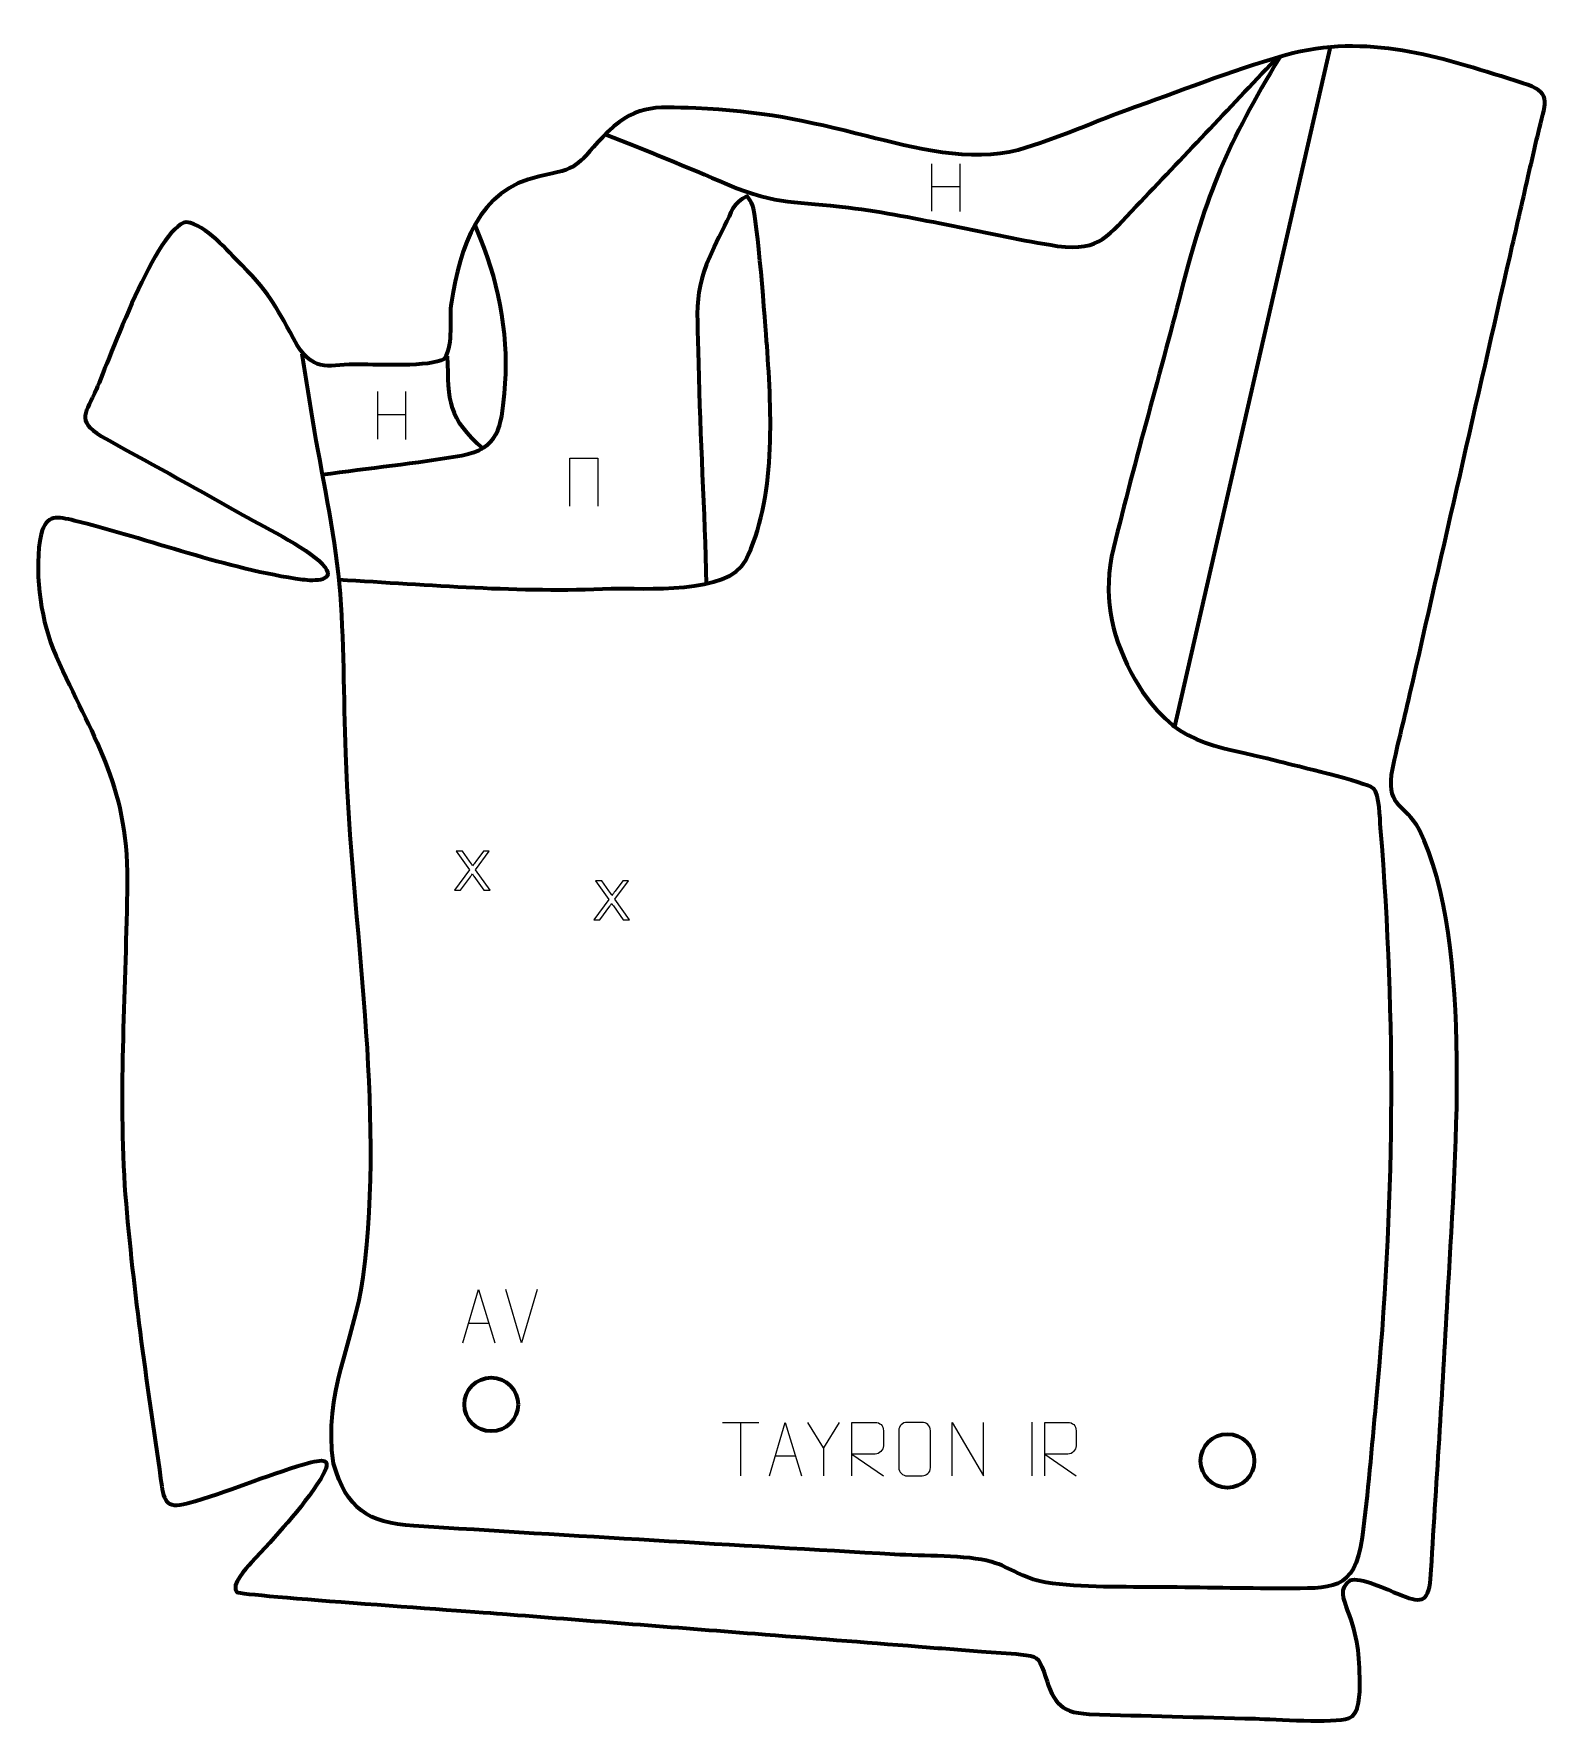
# Model space of a CAD drawing. Header units: millimetres. Extents: x 1164 to 1873, y -65 to 724.
import ezdxf

# ---------------------------------------------------------------- set-up
doc = ezdxf.new("R2010")
doc.units = ezdxf.units.MM
doc.header["$MEASUREMENT"] = 0
doc.layers.add('layer 1', color=7, linetype='Continuous')
doc.layers.add('layer 2', color=7, linetype='Continuous')

msp = doc.modelspace()

# ---------------------------------------------------------------- linework, layer by layer
at = {"layer": 'layer 1', "color": 142, "lineweight": 200}
for centre, major_axis, ratio in [((1378.0649, 84.2776), (12.5309, 0), 0.99999202), ((1721.8099, 57.9303), (0, 12.5308), 1)]:
    msp.add_ellipse(centre, major_axis=major_axis, ratio=ratio, dxfattribs=at)
at = {"layer": 'layer 1', "color": 142, "lineweight": 158}
for points in [[(1769.9579, 718.621), (1769.9579, 718.621), (1696.9574, 400.0302), (1696.9574, 400.0302)], [(1357.5622, 573.6463), (1358.0588, 552.0686), (1357.4679, 545.1881), (1374.5251, 530.1585)]]:
    msp.add_open_spline(points, degree=3, dxfattribs=at)
for points, knots in [([(1746.2351, 713.1555), (1722.0019, 672.9216), (1711.7951, 649.5931), (1700.2233, 603.9425), (1700.2233, 603.9425), (1689.6987, 562.6705), (1677.5054, 521.5022), (1667.7456, 480.1051), (1667.7456, 480.1051), (1663.7782, 458.492), (1668.1383, 441.5295), (1678.6758, 422.5382), (1678.6758, 422.5382), (1697.7588, 390.8105), (1713.4603, 392.9945), (1746.1524, 384.4233), (1746.1524, 384.4233), (1752.7794, 382.6992), (1786.5702, 374.7888), (1789.8161, 372.0142), (1789.8161, 372.0142), (1792.6813, 368.7932), (1792.7981, 358.0215), (1793.1799, 353.3976), (1793.1799, 353.3976), (1800.5026, 262.3298), (1799.8065, 176.0079), (1791.1021, 85.0671), (1791.1021, 85.0671), (1789.1113, 64.2312), (1787.4198, 42.9693), (1784.7512, 22.2399), (1784.7512, 22.2399), (1781.1972, -3.4027), (1770.1962, -1.4968), (1747.8925, -1.5781), (1747.8925, -1.5781), (1729.1057, -1.6465), (1710.1113, -1.185), (1691.2952, -0.9981), (1691.2952, -0.9981), (1674.2918, -0.8144), (1653.5241, -1.385), (1636.9755, 1.1322), (1636.9755, 1.1322), (1625.3762, 3.2451), (1621.3688, 7.9671), (1611.6726, 10.8), (1611.6726, 10.8), (1599.8836, 14.0617), (1579.4484, 13.4775), (1566.4647, 14.236), (1566.4647, 14.236), (1491.6403, 18.6179), (1416.7671, 22.7696), (1341.9739, 27.621), (1341.9739, 27.621), (1320.2008, 29.155), (1310.8753, 35.4111), (1304.3524, 56.7272), (1304.3524, 56.7272), (1299.6515, 90.3121), (1313.6669, 111.8717), (1318.341, 143.6503), (1318.341, 143.6503), (1328.7092, 224.3854), (1312.9796, 307.2553), (1310.1312, 388.3212), (1310.1312, 388.3212), (1309.2666, 414.3184), (1309.4859, 441.4953), (1307.2245, 467.3024), (1307.2245, 467.3024), (1304.8188, 492.561), (1298.9704, 518.5134), (1294.7557, 543.662), (1294.7557, 543.662), (1293.0282, 553.9696), (1291.3772, 564.2812), (1289.8384, 574.6188)], [0, 0, 0, 0, 0.04761905, 0.04761905, 0.04761905, 0.04761905, 0.0952381, 0.0952381, 0.0952381, 0.0952381, 0.14285714, 0.14285714, 0.14285714, 0.14285714, 0.19047619, 0.19047619, 0.19047619, 0.19047619, 0.23809524, 0.23809524, 0.23809524, 0.23809524, 0.28571429, 0.28571429, 0.28571429, 0.28571429, 0.33333333, 0.33333333, 0.33333333, 0.33333333, 0.38095238, 0.38095238, 0.38095238, 0.38095238, 0.42857143, 0.42857143, 0.42857143, 0.42857143, 0.47619048, 0.47619048, 0.47619048, 0.47619048, 0.52380952, 0.52380952, 0.52380952, 0.52380952, 0.57142857, 0.57142857, 0.57142857, 0.57142857, 0.61904762, 0.61904762, 0.61904762, 0.61904762, 0.66666667, 0.66666667, 0.66666667, 0.66666667, 0.71428571, 0.71428571, 0.71428571, 0.71428571, 0.76190476, 0.76190476, 0.76190476, 0.76190476, 0.80952381, 0.80952381, 0.80952381, 0.80952381, 0.85714286, 0.85714286, 0.85714286, 0.85714286, 0.9047619, 0.9047619, 0.9047619, 0.9047619, 1, 1, 1, 1]), ([(1431.5379, 677.0566), (1450.7318, 669.6076), (1469.3255, 662.068), (1488.2064, 653.8415), (1488.2064, 653.8415), (1512.5647, 643.759), (1520.5192, 646.0426), (1544.9079, 642.9834), (1544.9079, 642.9834), (1577.5295, 638.8914), (1609.8622, 630.1437), (1642.4588, 625.0251), (1642.4588, 625.0251), (1662.7531, 622.51), (1666.1267, 630.0522), (1679.1535, 643.5721), (1679.1535, 643.5721), (1700.9326, 666.1758), (1722.4044, 689.0803), (1743.9435, 711.9126), (1743.9435, 711.9126), (1743.9435, 711.9126), (1744.5958, 712.6041), (1744.5958, 712.6041)], [0, 0, 0, 0, 0.14285714, 0.14285714, 0.14285714, 0.14285714, 0.28571429, 0.28571429, 0.28571429, 0.28571429, 0.42857143, 0.42857143, 0.42857143, 0.42857143, 0.57142857, 0.57142857, 0.57142857, 0.57142857, 0.71428571, 0.71428571, 0.71428571, 0.71428571, 1, 1, 1, 1]), ([(1306.8819, 469.3171), (1349.8682, 466.9147), (1390.7775, 463.1104), (1434.0172, 465.1661), (1434.0172, 465.1661), (1449.1957, 465.3336), (1488.9025, 462.4838), (1496.7704, 478.0977), (1496.7704, 478.0977), (1511.1467, 506.6274), (1509.0499, 547.1903), (1506.8433, 578.375), (1506.8433, 578.375), (1506.0872, 588.2964), (1502.3887, 638.2026), (1500.0644, 644.0985), (1500.0644, 644.0985), (1499.4348, 645.6955), (1498.615, 646.8809), (1497.6427, 648.2768), (1497.6427, 648.2768), (1490.5887, 645.1383), (1490.4042, 640.879), (1487.0115, 634.3484), (1487.0115, 634.3484), (1471.9535, 605.2077), (1474.1243, 602.251), (1474.8044, 570.0138), (1474.8044, 570.0138), (1475.5577, 535.7303), (1477.6967, 501.5126), (1478.5037, 467.2368)], [0, 0, 0, 0, 0.11111111, 0.11111111, 0.11111111, 0.11111111, 0.22222222, 0.22222222, 0.22222222, 0.22222222, 0.33333333, 0.33333333, 0.33333333, 0.33333333, 0.44444444, 0.44444444, 0.44444444, 0.44444444, 0.55555556, 0.55555556, 0.55555556, 0.55555556, 0.66666667, 0.66666667, 0.66666667, 0.66666667, 0.77777778, 0.77777778, 0.77777778, 0.77777778, 1, 1, 1, 1]), ([(1299.1228, 518.3623), (1320.8192, 521.3164), (1342.7886, 523.6587), (1364.3691, 527.2627), (1364.3691, 527.2627), (1381.7049, 530.4682), (1382.74, 540.6514), (1384.2624, 556.1641), (1384.2624, 556.1641), (1386.675, 580.7484), (1382.3746, 605.7291), (1373.0254, 628.4955), (1373.0254, 628.4955), (1372.1788, 630.5572), (1371.3331, 632.6168), (1370.5008, 634.6845)], [0, 0, 0, 0, 0.2, 0.2, 0.2, 0.2, 0.4, 0.4, 0.4, 0.4, 0.6, 0.6, 0.6, 0.6, 1, 1, 1, 1])]:
    msp.add_open_spline(points, degree=3, knots=knots, dxfattribs=at)
at = {"layer": 'layer 1', "color": 250, "lineweight": 9}
for points in [[(1583.7056, 663.4431), (1583.7056, 663.4431), (1583.7056, 641.2504), (1583.7056, 641.2504)], [(1596.8213, 663.4431), (1596.8213, 663.4431), (1596.8213, 641.0928), (1596.8213, 641.0928)], [(1583.7231, 652.8007), (1583.7231, 652.8007), (1596.8213, 652.8007), (1596.8213, 652.8007)], [(1324.9518, 557.0842), (1324.9518, 557.0842), (1324.9518, 534.8915), (1324.9518, 534.8915)], [(1338.0675, 557.0842), (1338.0675, 557.0842), (1338.0675, 534.7339), (1338.0675, 534.7339)], [(1324.9693, 546.4418), (1324.9693, 546.4418), (1338.0675, 546.4418), (1338.0675, 546.4418)], [(1392.1649, 113.0023), (1392.1649, 113.0023), (1384.8431, 137.9559), (1384.8431, 137.9559)], [(1399.4868, 137.9559), (1399.4868, 137.9559), (1392.165, 113.0023), (1392.165, 113.0023)], [(1367.528, 122.259), (1367.528, 122.259), (1377.0237, 122.259), (1377.0237, 122.259)], [(1486.1004, 75.8943), (1486.1004, 75.8943), (1503.0876, 75.8943), (1503.0876, 75.8943)], [(1494.5942, 50.9643), (1494.5942, 50.9643), (1494.5942, 75.9178), (1494.5942, 75.9178)], [(1533.153, 64.0192), (1533.153, 64.0192), (1525.8321, 75.9179), (1525.8321, 75.9179)], [(1630.5382, 75.9318), (1630.5382, 75.9318), (1630.5382, 50.9577), (1630.5382, 50.9577)], [(1510.683, 60.221), (1510.683, 60.221), (1520.1787, 60.221), (1520.1787, 60.221)]]:
    msp.add_open_spline(points, degree=3, dxfattribs=at)
for points, knots in [([(1414.6986, 503.5756), (1414.6986, 503.5756), (1414.6986, 525.9259), (1414.6986, 525.9259), (1414.6986, 525.9259), (1414.6986, 525.9259), (1427.8169, 525.9259), (1427.8169, 525.9259), (1427.8169, 525.9259), (1427.8169, 525.9259), (1427.8169, 503.5756), (1427.8169, 503.5756)], [0, 0, 0, 0, 0.25, 0.25, 0.25, 0.25, 0.5, 0.5, 0.5, 0.5, 1, 1, 1, 1]), ([(1364.8054, 113.0096), (1364.8054, 113.0096), (1372.1764, 137.9631), (1372.1764, 137.9631), (1372.1764, 137.9631), (1372.1764, 137.9631), (1379.7463, 113.0096), (1379.7463, 113.0096)], [0, 0, 0, 0, 0.33333333, 0.33333333, 0.33333333, 0.33333333, 1, 1, 1, 1]), ([(1507.9604, 50.9716), (1507.9604, 50.9716), (1515.3314, 75.9251), (1515.3314, 75.9251), (1515.3314, 75.9251), (1515.3314, 75.9251), (1522.9013, 50.9716), (1522.9013, 50.9716)], [0, 0, 0, 0, 0.33333333, 0.33333333, 0.33333333, 0.33333333, 1, 1, 1, 1]), ([(1540.4754, 75.9179), (1540.4754, 75.9179), (1533.153, 64.0192), (1533.153, 64.0192), (1533.153, 64.0192), (1533.153, 64.0192), (1533.1537, 50.9643), (1533.1537, 50.9643)], [0, 0, 0, 0, 0.33333333, 0.33333333, 0.33333333, 0.33333333, 1, 1, 1, 1]), ([(1546.5024, 50.968), (1546.5024, 50.968), (1546.5024, 75.9215), (1546.5024, 75.9215), (1546.5024, 75.9215), (1550.0972, 75.9215), (1553.6927, 75.9215), (1557.2879, 75.9215), (1557.2879, 75.9215), (1559.6132, 75.8838), (1561.1705, 74.3938), (1561.1664, 72.0274), (1561.1664, 72.0274), (1561.166, 69.9919), (1561.166, 66.9325), (1561.1664, 64.8965), (1561.1664, 64.8965), (1561.1599, 63.021), (1559.3476, 61.0792), (1557.3381, 61.0601), (1557.3381, 61.0601), (1557.3381, 61.0601), (1546.5024, 61.0601), (1546.5024, 61.0601), (1546.5024, 61.0601), (1546.5024, 61.0601), (1561.1571, 50.968), (1561.1571, 50.968)], [0, 0, 0, 0, 0.125, 0.125, 0.125, 0.125, 0.25, 0.25, 0.25, 0.25, 0.375, 0.375, 0.375, 0.375, 0.5, 0.5, 0.5, 0.5, 0.625, 0.625, 0.625, 0.625, 0.75, 0.75, 0.75, 0.75, 1, 1, 1, 1]), ([(1572.2418, 75.9173), (1574.5675, 75.9173), (1576.8936, 75.9173), (1579.2197, 75.9173), (1579.2197, 75.9173), (1581.1663, 75.9529), (1583.1577, 74.4613), (1583.1844, 72.0237), (1583.1844, 72.0237), (1583.184, 66.2768), (1583.184, 60.5295), (1583.1844, 54.7818), (1583.1844, 54.7818), (1583.0446, 52.4584), (1581.3674, 50.9788), (1579.2197, 50.968), (1579.2197, 50.968), (1576.8878, 50.9684), (1574.5559, 50.9684), (1572.2244, 50.968), (1572.2244, 50.968), (1570.2994, 50.8626), (1568.3273, 52.7471), (1568.3385, 54.7644), (1568.3385, 54.7644), (1568.3388, 60.5345), (1568.3388, 66.3042), (1568.3385, 72.0735), (1568.3385, 72.0735), (1568.3427, 74.2116), (1570.0894, 75.9308), (1572.2418, 75.9173)], [0, 0, 0, 0, 0.11111111, 0.11111111, 0.11111111, 0.11111111, 0.22222222, 0.22222222, 0.22222222, 0.22222222, 0.33333333, 0.33333333, 0.33333333, 0.33333333, 0.44444444, 0.44444444, 0.44444444, 0.44444444, 0.55555556, 0.55555556, 0.55555556, 0.55555556, 0.66666667, 0.66666667, 0.66666667, 0.66666667, 0.77777778, 0.77777778, 0.77777778, 0.77777778, 1, 1, 1, 1]), ([(1593.2108, 50.968), (1593.2108, 50.968), (1593.2108, 75.9215), (1593.2108, 75.9215), (1593.2108, 75.9215), (1593.2108, 75.9215), (1607.8656, 50.968), (1607.8656, 50.968), (1607.8656, 50.968), (1607.8656, 50.968), (1607.8656, 75.9215), (1607.8656, 75.9215)], [0, 0, 0, 0, 0.25, 0.25, 0.25, 0.25, 0.5, 0.5, 0.5, 0.5, 1, 1, 1, 1]), ([(1636.5024, 50.968), (1636.5024, 50.968), (1636.5024, 75.9215), (1636.5024, 75.9215), (1636.5024, 75.9215), (1640.0972, 75.9215), (1643.6927, 75.9215), (1647.2879, 75.9215), (1647.2879, 75.9215), (1649.6132, 75.8838), (1651.1705, 74.3938), (1651.1664, 72.0274), (1651.1664, 72.0274), (1651.166, 69.9919), (1651.166, 66.9325), (1651.1664, 64.8965), (1651.1664, 64.8965), (1651.1599, 63.021), (1649.3476, 61.0792), (1647.3381, 61.0601), (1647.3381, 61.0601), (1647.3381, 61.0601), (1636.5024, 61.0601), (1636.5024, 61.0601), (1636.5024, 61.0601), (1636.5024, 61.0601), (1651.1571, 50.968), (1651.1571, 50.968)], [0, 0, 0, 0, 0.125, 0.125, 0.125, 0.125, 0.25, 0.25, 0.25, 0.25, 0.375, 0.375, 0.375, 0.375, 0.5, 0.5, 0.5, 0.5, 0.625, 0.625, 0.625, 0.625, 0.75, 0.75, 0.75, 0.75, 1, 1, 1, 1])]:
    msp.add_open_spline(points, degree=3, knots=knots, dxfattribs=at)
at = {"layer": 'layer 1', "color": 142}
for points in [[(1360.8714, 324.3025), (1360.8714, 324.3025), (1367.916, 333.7618), (1367.916, 333.7618), (1367.916, 333.7618), (1367.916, 333.7618), (1361.7117, 342.5336), (1361.7117, 342.5336), (1361.7117, 342.5336), (1361.7117, 342.5336), (1364.5847, 342.5336), (1364.5847, 342.5336), (1364.5847, 342.5336), (1364.5847, 342.5336), (1367.9075, 337.8697), (1367.9075, 337.8697), (1367.9075, 337.8697), (1368.5993, 336.9021), (1369.0788, 336.1637), (1369.3547, 335.6502), (1369.3547, 335.6502), (1369.7663, 336.2868), (1370.2501, 336.9658), (1370.806, 337.683), (1370.806, 337.683), (1370.806, 337.683), (1374.4471, 342.5336), (1374.4471, 342.5336), (1374.4471, 342.5336), (1374.4471, 342.5336), (1377.091, 342.5336), (1377.091, 342.5336), (1377.091, 342.5336), (1377.091, 342.5336), (1370.7593, 333.8679), (1370.7593, 333.8679), (1370.7593, 333.8679), (1370.7593, 333.8679), (1377.5748, 324.3025), (1377.5748, 324.3025), (1377.5748, 324.3025), (1377.5748, 324.3025), (1374.6126, 324.3025), (1374.6126, 324.3025), (1374.6126, 324.3025), (1374.6126, 324.3025), (1370.0124, 330.8039), (1370.0124, 330.8039), (1370.0124, 330.8039), (1369.7493, 331.1731), (1369.4989, 331.5423), (1369.2655, 331.9073), (1369.2655, 331.9073), (1368.8581, 331.2962), (1368.5696, 330.8676), (1368.3913, 330.6257), (1368.3913, 330.6257), (1368.3913, 330.6257), (1363.7699, 324.3025), (1363.7699, 324.3025), (1363.7699, 324.3025), (1363.7699, 324.3025), (1360.8714, 324.3025), (1360.8714, 324.3025)], [(1425.9428, 310.51), (1425.9428, 310.51), (1432.9875, 319.9693), (1432.9875, 319.9693), (1432.9875, 319.9693), (1432.9875, 319.9693), (1426.7831, 328.7411), (1426.7831, 328.7411), (1426.7831, 328.7411), (1426.7831, 328.7411), (1429.6561, 328.7411), (1429.6561, 328.7411), (1429.6561, 328.7411), (1429.6561, 328.7411), (1432.979, 324.0772), (1432.979, 324.0772), (1432.979, 324.0772), (1433.6708, 323.1096), (1434.1503, 322.3712), (1434.4262, 321.8577), (1434.4262, 321.8577), (1434.8378, 322.4943), (1435.3216, 323.1733), (1435.8775, 323.8905), (1435.8775, 323.8905), (1435.8775, 323.8905), (1439.5186, 328.7411), (1439.5186, 328.7411), (1439.5186, 328.7411), (1439.5186, 328.7411), (1442.1625, 328.7411), (1442.1625, 328.7411), (1442.1625, 328.7411), (1442.1625, 328.7411), (1435.8308, 320.0754), (1435.8308, 320.0754), (1435.8308, 320.0754), (1435.8308, 320.0754), (1442.6463, 310.51), (1442.6463, 310.51), (1442.6463, 310.51), (1442.6463, 310.51), (1439.6841, 310.51), (1439.6841, 310.51), (1439.6841, 310.51), (1439.6841, 310.51), (1435.0839, 317.0114), (1435.0839, 317.0114), (1435.0839, 317.0114), (1434.8208, 317.3806), (1434.5704, 317.7498), (1434.337, 318.1148), (1434.337, 318.1148), (1433.9296, 317.5037), (1433.6411, 317.0751), (1433.4628, 316.8332), (1433.4628, 316.8332), (1433.4628, 316.8332), (1428.8413, 310.51), (1428.8413, 310.51), (1428.8413, 310.51), (1428.8413, 310.51), (1425.9428, 310.51), (1425.9428, 310.51)]]:
    msp.add_open_spline(points, degree=3, knots=[0, 0, 0, 0, 0.05882353, 0.05882353, 0.05882353, 0.05882353, 0.11764706, 0.11764706, 0.11764706, 0.11764706, 0.17647059, 0.17647059, 0.17647059, 0.17647059, 0.23529412, 0.23529412, 0.23529412, 0.23529412, 0.29411765, 0.29411765, 0.29411765, 0.29411765, 0.35294118, 0.35294118, 0.35294118, 0.35294118, 0.41176471, 0.41176471, 0.41176471, 0.41176471, 0.47058824, 0.47058824, 0.47058824, 0.47058824, 0.52941176, 0.52941176, 0.52941176, 0.52941176, 0.58823529, 0.58823529, 0.58823529, 0.58823529, 0.64705882, 0.64705882, 0.64705882, 0.64705882, 0.70588235, 0.70588235, 0.70588235, 0.70588235, 0.76470588, 0.76470588, 0.76470588, 0.76470588, 0.82352941, 0.82352941, 0.82352941, 0.82352941, 0.88235294, 0.88235294, 0.88235294, 0.88235294, 1, 1, 1, 1], dxfattribs=at)
at = {"layer": 'layer 2', "color": 242, "lineweight": 158}
msp.add_open_spline([(1679.5295, 690.1604), (1703.3494, 698.6083), (1728.108, 708.514), (1752.4254, 715.066), (1752.4254, 715.066), (1790.6402, 724.0876), (1823.5683, 712.3941), (1859.6214, 701.0471), (1859.6214, 701.0471), (1873.4627, 696.6907), (1870.5134, 692.8389), (1867.5203, 680.1986), (1867.5203, 680.1986), (1865.7364, 672.6648), (1863.9854, 665.1189), (1862.2576, 657.572), (1862.2576, 657.572), (1860.8419, 651.3743), (1859.4262, 645.1767), (1858.0106, 638.9791), (1858.0106, 638.9791), (1856.595, 632.7815), (1855.1793, 626.5838), (1853.7637, 620.3862), (1853.7637, 620.3862), (1838.1916, 552.2124), (1822.6194, 484.0386), (1807.0473, 415.8648), (1807.0473, 415.8648), (1804.2057, 403.4706), (1800.8449, 390.6272), (1798.3666, 378.229), (1798.3666, 378.229), (1796.9306, 362.7477), (1804.2514, 364.9164), (1811.373, 352.7257), (1811.373, 352.7257), (1837.3607, 299.4485), (1827.8122, 193.5667), (1824.6119, 133.6181), (1824.6119, 133.6181), (1822.2489, 90.0811), (1819.3507, 46.4503), (1816.6873, 2.9152), (1816.6873, 2.9152), (1815.5687, -8.9401), (1811.7591, -8.306), (1801.4743, -4.1985), (1801.4743, -4.1985), (1797.0841, -2.3707), (1783.3225, 4.089), (1779.2033, 2.1909), (1779.2033, 2.1909), (1773.7919, -1.4613), (1776.0184, -6.5886), (1777.9447, -11.7501), (1777.9447, -11.7501), (1782.6851, -24.5625), (1783.5639, -32.0548), (1783.6164, -45.7155), (1783.6164, -45.7155), (1783.6329, -50.0144), (1783.7024, -60.6415), (1778.5674, -62.2438), (1778.5674, -62.2438), (1771.2663, -64.5221), (1744.044, -62.7226), (1734.8423, -62.3872), (1734.8423, -62.3872), (1708.9963, -61.6668), (1683.1445, -61.1538), (1657.304, -60.244), (1657.304, -60.244), (1642.1686, -59.5502), (1640.4874, -53.6793), (1636.0148, -40.4016), (1636.0148, -40.4016), (1633.7446, -33.6619), (1632.6714, -33.2126), (1625.4124, -32.3978), (1625.4124, -32.3978), (1619.5672, -31.7417), (1612.9062, -31.4821), (1606.9297, -31.0133), (1606.9297, -31.0133), (1597.0842, -30.2411), (1587.2388, -29.4682), (1577.3934, -28.6957), (1577.3934, -28.6957), (1551.9859, -26.7024), (1526.5783, -24.7091), (1501.1707, -22.7158), (1501.1707, -22.7158), (1463.0594, -19.7259), (1424.948, -16.7358), (1386.8367, -13.7458), (1386.8367, -13.7458), (1373.8615, -12.7426), (1261.755, -4.9032), (1259.3299, -3.3669), (1259.3299, -3.3669), (1256.2417, 0.0997), (1263.6737, 7.8312), (1265.9321, 10.3013), (1265.9321, 10.3013), (1277.5777, 22.9129), (1289.1535, 35.0026), (1298.4498, 49.5719), (1298.4498, 49.5719), (1304.6301, 59.7278), (1299.6523, 58.9776), (1290.8934, 56.4361), (1290.8934, 56.4361), (1272.486, 50.9829), (1254.7729, 43.37), (1236.3577, 38.1495), (1236.3577, 38.1495), (1225.4299, 35.2383), (1225.1756, 39.7224), (1223.7155, 49.6413), (1223.7155, 49.6413), (1217.1941, 94.5923), (1210.2533, 141.2305), (1206.8923, 186.47), (1206.8923, 186.47), (1203.7835, 235.7092), (1207.9147, 283.7763), (1208.1064, 332.8482), (1208.1064, 332.8482), (1207.1057, 377.4545), (1189.9731, 398.6051), (1173.3354, 437.1187), (1173.3354, 437.1187), (1167.4721, 452.4751), (1164.4779, 474.3583), (1167.861, 490.5191), (1167.861, 490.5191), (1170.5921, 500.0929), (1175.2581, 498.7165), (1183.5618, 496.7842), (1183.5618, 496.7842), (1218.2908, 488.3097), (1254.8878, 474.0086), (1289.9532, 469.2557), (1289.9532, 469.2557), (1295.2476, 468.538), (1306.7225, 468.2896), (1299.2766, 476.5666), (1299.2766, 476.5666), (1291.4732, 484.508), (1270.4515, 494.7195), (1259.8108, 500.7526), (1259.8108, 500.7526), (1238.5392, 512.8141), (1217.3924, 524.4819), (1195.9426, 536.2069), (1195.9426, 536.2069), (1183.9825, 543.8708), (1188.8707, 547.1175), (1193.7024, 558.13), (1193.7024, 558.13), (1199.4284, 571.5401), (1222.2988, 634.6253), (1235.6846, 636.1436), (1235.6846, 636.1436), (1244.9299, 634.9669), (1254.8809, 622.6813), (1261.5397, 616.1839), (1261.5397, 616.1839), (1276.1451, 601.3369), (1277.6776, 596.2383), (1287.4277, 578.7734), (1287.4277, 578.7734), (1296.018, 565.245), (1302.6326, 569.9706), (1316.6303, 569.7601), (1316.6303, 569.7601), (1324.652, 569.6394), (1349.9959, 568.4815), (1355.9113, 572.2494), (1355.9113, 572.2494), (1355.9113, 572.2494), (1356.2423, 572.5227), (1356.2423, 572.5227), (1356.2423, 572.5227), (1360.6418, 580.4521), (1358.1323, 589.9425), (1359.472, 598.9081), (1359.472, 598.9081), (1363.4393, 624.0855), (1372.042, 651.6304), (1400.3668, 657.4913), (1400.3668, 657.4913), (1419.2511, 661.3988), (1417.1306, 661.7999), (1430.1102, 675.9092), (1430.1102, 675.9092), (1444.7449, 691.2564), (1453.63, 690.0675), (1473.62, 689.3236), (1473.62, 689.3236), (1503.0171, 688.2297), (1525.2778, 683.4879), (1553.5577, 676.2957), (1553.5577, 676.2957), (1574.9097, 670.8655), (1602.4217, 663.7326), (1624.0625, 669.8407), (1624.0625, 669.8407), (1642.6437, 675.0851), (1660.4488, 683.3825), (1678.6438, 689.8457), (1678.6438, 689.8457), (1678.6438, 689.8457), (1679.5295, 690.1604), (1679.5295, 690.1604)], degree=3, knots=[0, 0, 0, 0, 0.01818182, 0.01818182, 0.01818182, 0.01818182, 0.03636364, 0.03636364, 0.03636364, 0.03636364, 0.05454545, 0.05454545, 0.05454545, 0.05454545, 0.07272727, 0.07272727, 0.07272727, 0.07272727, 0.09090909, 0.09090909, 0.09090909, 0.09090909, 0.10909091, 0.10909091, 0.10909091, 0.10909091, 0.12727273, 0.12727273, 0.12727273, 0.12727273, 0.14545455, 0.14545455, 0.14545455, 0.14545455, 0.16363636, 0.16363636, 0.16363636, 0.16363636, 0.18181818, 0.18181818, 0.18181818, 0.18181818, 0.2, 0.2, 0.2, 0.2, 0.21818182, 0.21818182, 0.21818182, 0.21818182, 0.23636364, 0.23636364, 0.23636364, 0.23636364, 0.25454545, 0.25454545, 0.25454545, 0.25454545, 0.27272727, 0.27272727, 0.27272727, 0.27272727, 0.29090909, 0.29090909, 0.29090909, 0.29090909, 0.30909091, 0.30909091, 0.30909091, 0.30909091, 0.32727273, 0.32727273, 0.32727273, 0.32727273, 0.34545455, 0.34545455, 0.34545455, 0.34545455, 0.36363636, 0.36363636, 0.36363636, 0.36363636, 0.38181818, 0.38181818, 0.38181818, 0.38181818, 0.4, 0.4, 0.4, 0.4, 0.41818182, 0.41818182, 0.41818182, 0.41818182, 0.43636364, 0.43636364, 0.43636364, 0.43636364, 0.45454545, 0.45454545, 0.45454545, 0.45454545, 0.47272727, 0.47272727, 0.47272727, 0.47272727, 0.49090909, 0.49090909, 0.49090909, 0.49090909, 0.50909091, 0.50909091, 0.50909091, 0.50909091, 0.52727273, 0.52727273, 0.52727273, 0.52727273, 0.54545455, 0.54545455, 0.54545455, 0.54545455, 0.56363636, 0.56363636, 0.56363636, 0.56363636, 0.58181818, 0.58181818, 0.58181818, 0.58181818, 0.6, 0.6, 0.6, 0.6, 0.61818182, 0.61818182, 0.61818182, 0.61818182, 0.63636364, 0.63636364, 0.63636364, 0.63636364, 0.65454545, 0.65454545, 0.65454545, 0.65454545, 0.67272727, 0.67272727, 0.67272727, 0.67272727, 0.69090909, 0.69090909, 0.69090909, 0.69090909, 0.70909091, 0.70909091, 0.70909091, 0.70909091, 0.72727273, 0.72727273, 0.72727273, 0.72727273, 0.74545455, 0.74545455, 0.74545455, 0.74545455, 0.76363636, 0.76363636, 0.76363636, 0.76363636, 0.78181818, 0.78181818, 0.78181818, 0.78181818, 0.8, 0.8, 0.8, 0.8, 0.81818182, 0.81818182, 0.81818182, 0.81818182, 0.83636364, 0.83636364, 0.83636364, 0.83636364, 0.85454545, 0.85454545, 0.85454545, 0.85454545, 0.87272727, 0.87272727, 0.87272727, 0.87272727, 0.89090909, 0.89090909, 0.89090909, 0.89090909, 0.90909091, 0.90909091, 0.90909091, 0.90909091, 0.92727273, 0.92727273, 0.92727273, 0.92727273, 0.94545455, 0.94545455, 0.94545455, 0.94545455, 0.96363636, 0.96363636, 0.96363636, 0.96363636, 1, 1, 1, 1], dxfattribs=at)

doc.saveas('drawing.dxf')
